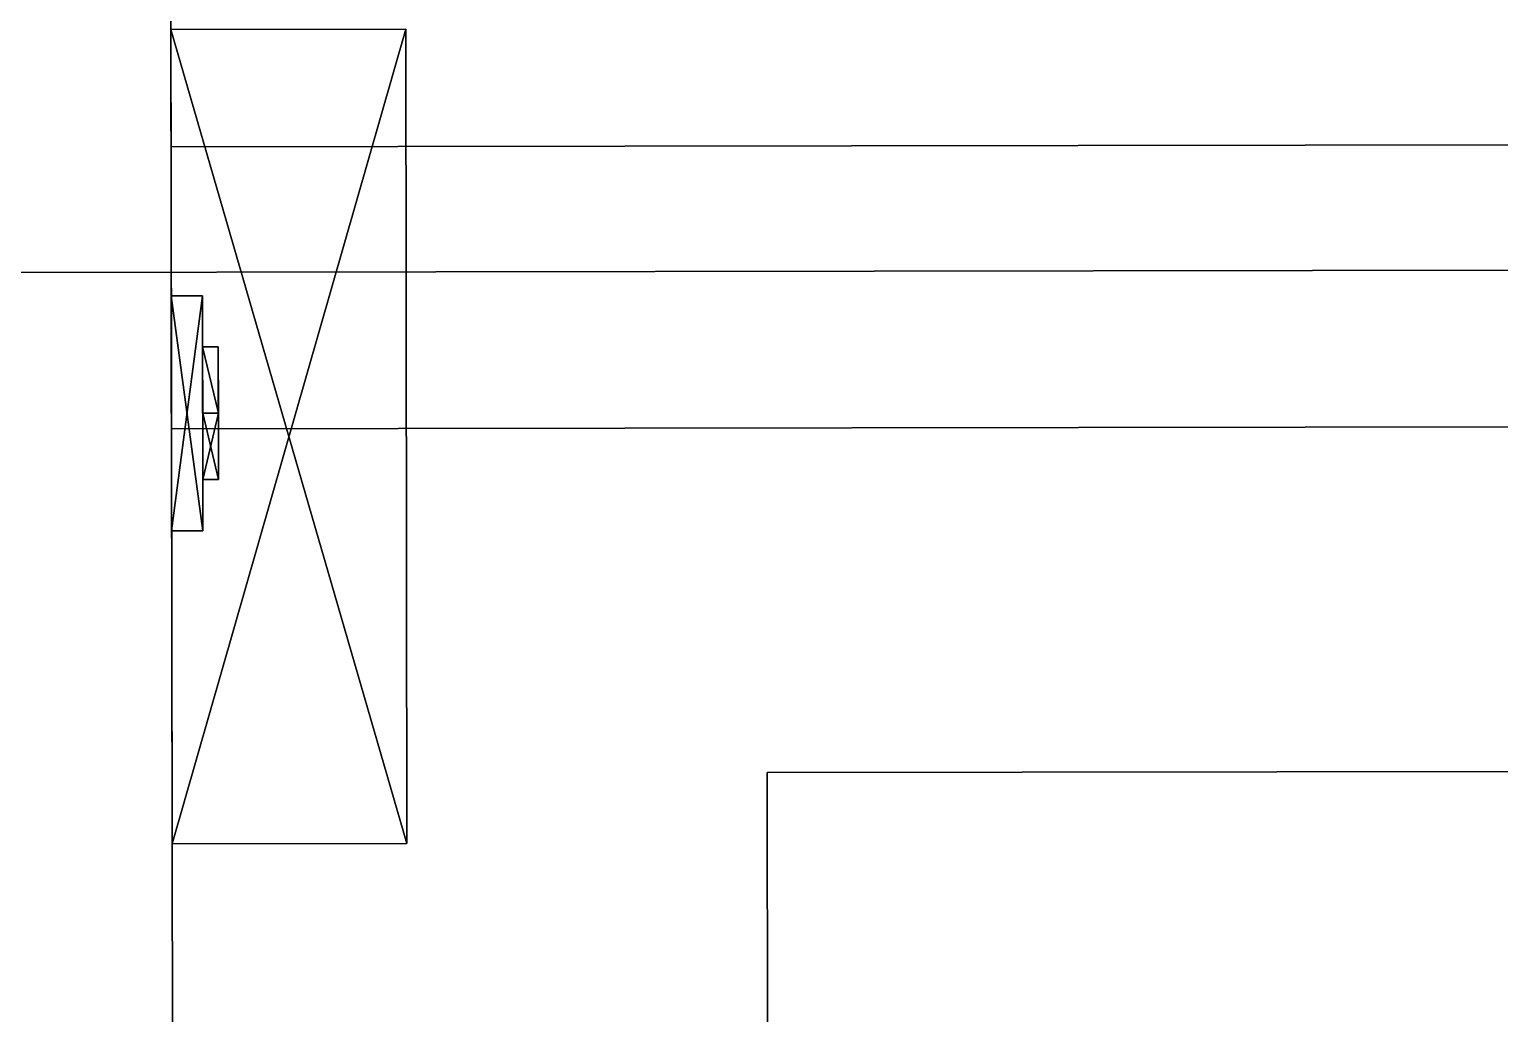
# Model space of a CAD drawing. Extents: x 0 to 3022, y -4615 to 0.
# Drawn here: x 1790 to 1883.9, y -3509.9 to -3447 of the extents above; entities that cross this region are included whole.
import ezdxf

# ---------------------------------------------------------------- set-up
doc = ezdxf.new("R2010")
doc.units = 0
for name, color, linetype in [('LAYER0', 7, 'CONTINUOUS'), ('LAYER1', 7, 'CONTINUOUS'), ('LAYER145', 7, 'CONTINUOUS'), ('LAYER146', 7, 'CONTINUOUS'), ('LAYER152', 7, 'CONTINUOUS'), ('LAYER156', 7, 'CONTINUOUS'), ('LAYER287', 253, 'CONTINUOUS'), ('LAYER293', 253, 'CONTINUOUS'), ('LAYER299', 253, 'CONTINUOUS'), ('LAYER305', 253, 'CONTINUOUS'), ('LAYER311', 253, 'CONTINUOUS'), ('LAYER347', 7, 'CONTINUOUS'), ('LAYER348', 7, 'CONTINUOUS'), ('LAYER357', 7, 'CONTINUOUS'), ('LAYER382', 7, 'CONTINUOUS'), ('LAYER407', 7, 'CONTINUOUS'), ('LAYER432', 7, 'CONTINUOUS'), ('LAYER457', 7, 'CONTINUOUS'), ('LAYER93', 253, 'CONTINUOUS')]:
    doc.layers.add(name, color=color, linetype=linetype)

msp = doc.modelspace()

# ---------------------------------------------------------------- linework, layer by layer
at = {"layer": 'LAYER0', "invisible_edges": 1}
for points in [[(2992, 0), (0, -4167.22), (0, 0), (2992, 0)], [(2992, -4162.78, 5), (0, 0, 5), (0, -4167.22, 5), (2992, -4162.78, 5)], [(0, 0, 5), (2992, -4162.78, 5), (2992, 0, 5), (0, 0, 5)], [(0, -4167.22), (2992, 0), (2992, -4162.78), (0, -4167.22)]]:
    msp.add_3dface(points, dxfattribs=at)
at = {"layer": 'LAYER145', "invisible_edges": 1}
for points in [[(2531.996, -3433.46, 85), (1799.859, -4014.548, 85), (1798.997, -3434.549, 85), (2531.996, -3433.46, 85)], [(1798.997, -3434.549, 103), (2532.858, -4013.459, 103), (2531.996, -3433.46, 103), (1798.997, -3434.549, 103)], [(1799.859, -4014.548, 85), (2531.996, -3433.46, 85), (2532.858, -4013.459, 85), (1799.859, -4014.548, 85)], [(1799.859, -4014.548, 85), (1798.997, -3434.549, 103), (1798.997, -3434.549, 85), (1799.859, -4014.548, 85)], [(1798.997, -3434.549, 103), (1799.859, -4014.548, 85), (1799.859, -4014.548, 103), (1798.997, -3434.549, 103)], [(2532.858, -4013.459, 103), (1798.997, -3434.549, 103), (1799.859, -4014.548, 103), (2532.858, -4013.459, 103)]]:
    msp.add_3dface(points, dxfattribs=at)
at = {"layer": 'LAYER146', "invisible_edges": 1}
for points in [[(2532.053, -3471.459, 5), (1799.027, -3454.548, 4.9999), (2532.026, -3453.459, 5), (2532.053, -3471.459, 5)], [(1799.054, -3472.548, 84.9999), (2532.026, -3453.459, 85), (1799.027, -3454.548, 84.9999), (1799.054, -3472.548, 84.9999)], [(1799.027, -3454.548, 4.9999), (2532.026, -3453.459, 85), (2532.026, -3453.459, 5), (1799.027, -3454.548, 4.9999)], [(2532.026, -3453.459, 85), (1799.027, -3454.548, 4.9999), (1799.027, -3454.548, 84.9999), (2532.026, -3453.459, 85)], [(2532.026, -3453.459, 85), (1799.054, -3472.548, 84.9999), (2532.053, -3471.459, 85), (2532.026, -3453.459, 85)], [(1799.027, -3454.548, 4.9999), (2532.053, -3471.459, 5), (1799.054, -3472.548, 4.9999), (1799.027, -3454.548, 4.9999)], [(1799.054, -3472.548, 84.9999), (1799.027, -3454.548, 4.9999), (1799.054, -3472.548, 4.9999), (1799.054, -3472.548, 84.9999)], [(1799.027, -3454.548, 4.9999), (1799.054, -3472.548, 84.9999), (1799.027, -3454.548, 84.9999), (1799.027, -3454.548, 4.9999)], [(1799.054, -3472.548, 84.9999), (2532.053, -3471.459, 5), (2532.053, -3471.459, 85), (1799.054, -3472.548, 84.9999)], [(2532.053, -3471.459, 5), (1799.054, -3472.548, 84.9999), (1799.054, -3472.548, 4.9999), (2532.053, -3471.459, 5)]]:
    msp.add_3dface(points, dxfattribs=at)
at = {"layer": 'LAYER152', "invisible_edges": 1}
for points in [[(1799.859, -4014.548, 5), (1780.997, -3434.576, 5), (1798.997, -3434.549, 5), (1799.859, -4014.548, 5)], [(1781.859, -4014.575, 2555), (1798.997, -3434.549, 2555), (1780.997, -3434.576, 2555), (1781.859, -4014.575, 2555)], [(1780.997, -3434.576, 5), (1799.859, -4014.548, 5), (1781.859, -4014.575, 5), (1780.997, -3434.576, 5)], [(1798.997, -3434.549, 2555), (1781.859, -4014.575, 2555), (1799.859, -4014.548, 2555), (1798.997, -3434.549, 2555)], [(1798.997, -3434.549, 2555), (1799.859, -4014.548, 5), (1798.997, -3434.549, 5), (1798.997, -3434.549, 2555)], [(1799.859, -4014.548, 5), (1798.997, -3434.549, 2555), (1799.859, -4014.548, 2555), (1799.859, -4014.548, 5)]]:
    msp.add_3dface(points, dxfattribs=at)
at = {"layer": 'LAYER156', "invisible_edges": 1}
for points in [[(1798.997, -3434.549, 2554), (2532.858, -4013.459, 2554), (2531.996, -3433.46, 2554), (1798.997, -3434.549, 2554)], [(2531.996, -3433.46, 2536), (1799.859, -4014.548, 2536), (1798.997, -3434.549, 2536), (2531.996, -3433.46, 2536)], [(1799.859, -4014.548, 2536), (2531.996, -3433.46, 2536), (2532.858, -4013.459, 2536), (1799.859, -4014.548, 2536)], [(2532.858, -4013.459, 2554), (1798.997, -3434.549, 2554), (1799.859, -4014.548, 2554), (2532.858, -4013.459, 2554)], [(1799.859, -4014.548, 2536), (1798.997, -3434.549, 2554), (1798.997, -3434.549, 2536), (1799.859, -4014.548, 2536)], [(1798.997, -3434.549, 2554), (1799.859, -4014.548, 2536), (1799.859, -4014.548, 2554), (1798.997, -3434.549, 2554)]]:
    msp.add_3dface(points, dxfattribs=at)
at = {"layer": 'LAYER287'}
for points in [[(1799.016, -3447.048, 181.2174), (1814.016, -3447.026, 181.2174), (1799.093, -3499.048, 181.2174), (1799.016, -3447.048, 181.2174)], [(1799.016, -3447.048, 194.7826), (1814.093, -3499.026, 194.7826), (1814.016, -3447.026, 194.7826), (1799.016, -3447.048, 194.7826)], [(1799.093, -3499.048, 194.7826), (1814.093, -3499.026, 194.7826), (1799.016, -3447.048, 194.7826), (1799.093, -3499.048, 194.7826)], [(1799.093, -3499.048, 181.2174), (1814.016, -3447.026, 181.2174), (1814.093, -3499.026, 181.2174), (1799.093, -3499.048, 181.2174)], [(1814.016, -3447.026, 181.2174), (1814.016, -3447.026, 194.7826), (1814.093, -3499.026, 181.2174), (1814.016, -3447.026, 181.2174)], [(1814.093, -3499.026, 181.2174), (1814.016, -3447.026, 194.7826), (1814.093, -3499.026, 194.7826), (1814.093, -3499.026, 181.2174)], [(1801.041, -3464.045, 214), (1799.041, -3464.048, 214), (1799.063, -3479.048, 214), (1801.041, -3464.045, 214)], [(1801.063, -3479.045, 162), (1799.041, -3464.048, 162), (1801.041, -3464.045, 162), (1801.063, -3479.045, 162)], [(1799.041, -3464.048, 162), (1799.041, -3464.048, 214), (1801.041, -3464.045, 214), (1799.041, -3464.048, 162)], [(1799.041, -3464.048, 162), (1801.041, -3464.045, 214), (1801.041, -3464.045, 162), (1799.041, -3464.048, 162)], [(1801.063, -3479.045, 162), (1799.063, -3479.048, 162), (1799.041, -3464.048, 162), (1801.063, -3479.045, 162)], [(1801.041, -3464.045, 214), (1799.063, -3479.048, 214), (1801.063, -3479.045, 214), (1801.041, -3464.045, 214)], [(1801.041, -3464.045, 162), (1801.041, -3464.045, 214), (1801.063, -3479.045, 214), (1801.041, -3464.045, 162)], [(1801.041, -3464.045, 162), (1801.063, -3479.045, 214), (1801.063, -3479.045, 162), (1801.041, -3464.045, 162)], [(1802.046, -3467.303, 206.087), (1802.052, -3471.543, 201.2939), (1801.046, -3467.305, 206.087), (1802.046, -3467.303, 206.087)], [(1801.046, -3467.305, 206.087), (1802.052, -3471.543, 210.88), (1802.046, -3467.303, 206.087), (1801.046, -3467.305, 206.087)], [(1802.046, -3467.303, 169.913), (1802.052, -3471.543, 165.12), (1801.046, -3467.305, 169.913), (1802.046, -3467.303, 169.913)], [(1801.046, -3467.305, 169.913), (1802.052, -3471.543, 174.7061), (1802.046, -3467.303, 169.913), (1801.046, -3467.305, 169.913)], [(1801.046, -3467.305, 206.087), (1802.052, -3471.543, 201.2939), (1801.052, -3471.545, 201.2939), (1801.046, -3467.305, 206.087)], [(1801.052, -3471.545, 210.88), (1801.052, -3471.545, 201.2939), (1801.046, -3467.305, 206.087), (1801.052, -3471.545, 210.88)], [(1801.052, -3471.545, 210.88), (1802.052, -3471.543, 210.88), (1801.046, -3467.305, 206.087), (1801.052, -3471.545, 210.88)], [(1801.046, -3467.305, 169.913), (1802.052, -3471.543, 165.12), (1801.052, -3471.545, 165.12), (1801.046, -3467.305, 169.913)], [(1801.052, -3471.545, 174.7061), (1801.052, -3471.545, 165.12), (1801.046, -3467.305, 169.913), (1801.052, -3471.545, 174.7061)], [(1801.052, -3471.545, 174.7061), (1802.052, -3471.543, 174.7061), (1801.046, -3467.305, 169.913), (1801.052, -3471.545, 174.7061)], [(1802.052, -3471.543, 210.88), (1802.058, -3475.784, 206.087), (1802.046, -3467.303, 206.087), (1802.052, -3471.543, 210.88)], [(1802.046, -3467.303, 206.087), (1802.058, -3475.784, 206.087), (1802.052, -3471.543, 201.2939), (1802.046, -3467.303, 206.087)], [(1802.052, -3471.543, 174.7061), (1802.058, -3475.784, 169.913), (1802.046, -3467.303, 169.913), (1802.052, -3471.543, 174.7061)], [(1802.046, -3467.303, 169.913), (1802.058, -3475.784, 169.913), (1802.052, -3471.543, 165.12), (1802.046, -3467.303, 169.913)], [(1802.052, -3471.543, 201.2939), (1802.058, -3475.784, 206.087), (1801.052, -3471.545, 201.2939), (1802.052, -3471.543, 201.2939)], [(1801.058, -3475.785, 206.087), (1802.052, -3471.543, 210.88), (1801.052, -3471.545, 210.88), (1801.058, -3475.785, 206.087)], [(1802.052, -3471.543, 165.12), (1802.058, -3475.784, 169.913), (1801.052, -3471.545, 165.12), (1802.052, -3471.543, 165.12)], [(1801.058, -3475.785, 169.913), (1802.052, -3471.543, 174.7061), (1801.052, -3471.545, 174.7061), (1801.058, -3475.785, 169.913)], [(1801.052, -3471.545, 201.2939), (1802.058, -3475.784, 206.087), (1801.058, -3475.785, 206.087), (1801.052, -3471.545, 201.2939)], [(1801.052, -3471.545, 210.88), (1801.058, -3475.785, 206.087), (1801.052, -3471.545, 201.2939), (1801.052, -3471.545, 210.88)], [(1801.052, -3471.545, 165.12), (1802.058, -3475.784, 169.913), (1801.058, -3475.785, 169.913), (1801.052, -3471.545, 165.12)], [(1801.052, -3471.545, 174.7061), (1801.058, -3475.785, 169.913), (1801.052, -3471.545, 165.12), (1801.052, -3471.545, 174.7061)], [(1802.058, -3475.784, 206.087), (1802.052, -3471.543, 210.88), (1801.058, -3475.785, 206.087), (1802.058, -3475.784, 206.087)], [(1802.058, -3475.784, 169.913), (1802.052, -3471.543, 174.7061), (1801.058, -3475.785, 169.913), (1802.058, -3475.784, 169.913)], [(1801.063, -3479.045, 214), (1799.063, -3479.048, 214), (1799.063, -3479.048, 162), (1801.063, -3479.045, 214)], [(1801.063, -3479.045, 214), (1799.063, -3479.048, 162), (1801.063, -3479.045, 162), (1801.063, -3479.045, 214)], [(1799.093, -3499.048, 181.2174), (1814.093, -3499.026, 181.2174), (1799.093, -3499.048, 194.7826), (1799.093, -3499.048, 181.2174)], [(1799.093, -3499.048, 194.7826), (1814.093, -3499.026, 181.2174), (1814.093, -3499.026, 194.7826), (1799.093, -3499.048, 194.7826)]]:
    msp.add_3dface(points, dxfattribs=at)
at = {"layer": 'LAYER293'}
for points in [[(1799.016, -3447.048, 747.2171), (1814.016, -3447.026, 747.2171), (1799.093, -3499.048, 747.2171), (1799.016, -3447.048, 747.2171)], [(1799.016, -3447.048, 760.7823), (1814.093, -3499.026, 760.7823), (1814.016, -3447.026, 760.7823), (1799.016, -3447.048, 760.7823)], [(1799.093, -3499.048, 760.7823), (1814.093, -3499.026, 760.7823), (1799.016, -3447.048, 760.7823), (1799.093, -3499.048, 760.7823)], [(1799.093, -3499.048, 747.2171), (1814.016, -3447.026, 747.2171), (1814.093, -3499.026, 747.2171), (1799.093, -3499.048, 747.2171)], [(1814.016, -3447.026, 747.2171), (1814.016, -3447.026, 760.7823), (1814.093, -3499.026, 747.2171), (1814.016, -3447.026, 747.2171)], [(1814.093, -3499.026, 747.2171), (1814.016, -3447.026, 760.7823), (1814.093, -3499.026, 760.7823), (1814.093, -3499.026, 747.2171)], [(1801.041, -3464.045, 779.9997), (1799.041, -3464.048, 779.9997), (1799.063, -3479.048, 779.9997), (1801.041, -3464.045, 779.9997)], [(1801.063, -3479.045, 727.9997), (1799.041, -3464.048, 727.9997), (1801.041, -3464.045, 727.9997), (1801.063, -3479.045, 727.9997)], [(1799.041, -3464.048, 727.9997), (1799.041, -3464.048, 779.9997), (1801.041, -3464.045, 779.9997), (1799.041, -3464.048, 727.9997)], [(1799.041, -3464.048, 727.9997), (1801.041, -3464.045, 779.9997), (1801.041, -3464.045, 727.9997), (1799.041, -3464.048, 727.9997)], [(1801.063, -3479.045, 727.9997), (1799.063, -3479.048, 727.9997), (1799.041, -3464.048, 727.9997), (1801.063, -3479.045, 727.9997)], [(1801.041, -3464.045, 779.9997), (1799.063, -3479.048, 779.9997), (1801.063, -3479.045, 779.9997), (1801.041, -3464.045, 779.9997)], [(1801.041, -3464.045, 727.9997), (1801.041, -3464.045, 779.9997), (1801.063, -3479.045, 779.9997), (1801.041, -3464.045, 727.9997)], [(1801.041, -3464.045, 727.9997), (1801.063, -3479.045, 779.9997), (1801.063, -3479.045, 727.9997), (1801.041, -3464.045, 727.9997)], [(1802.046, -3467.303, 772.0867), (1802.052, -3471.543, 767.2936), (1801.046, -3467.305, 772.0867), (1802.046, -3467.303, 772.0867)], [(1801.046, -3467.305, 772.0867), (1802.052, -3471.543, 776.8797), (1802.046, -3467.303, 772.0867), (1801.046, -3467.305, 772.0867)], [(1802.046, -3467.303, 735.9127), (1802.052, -3471.543, 731.1197), (1801.046, -3467.305, 735.9127), (1802.046, -3467.303, 735.9127)], [(1801.046, -3467.305, 735.9127), (1802.052, -3471.543, 740.7058), (1802.046, -3467.303, 735.9127), (1801.046, -3467.305, 735.9127)], [(1801.046, -3467.305, 772.0867), (1802.052, -3471.543, 767.2936), (1801.052, -3471.545, 767.2936), (1801.046, -3467.305, 772.0867)], [(1801.052, -3471.545, 776.8797), (1801.052, -3471.545, 767.2936), (1801.046, -3467.305, 772.0867), (1801.052, -3471.545, 776.8797)], [(1801.052, -3471.545, 776.8797), (1802.052, -3471.543, 776.8797), (1801.046, -3467.305, 772.0867), (1801.052, -3471.545, 776.8797)], [(1801.046, -3467.305, 735.9127), (1802.052, -3471.543, 731.1197), (1801.052, -3471.545, 731.1197), (1801.046, -3467.305, 735.9127)], [(1801.052, -3471.545, 740.7058), (1801.052, -3471.545, 731.1197), (1801.046, -3467.305, 735.9127), (1801.052, -3471.545, 740.7058)], [(1801.052, -3471.545, 740.7058), (1802.052, -3471.543, 740.7058), (1801.046, -3467.305, 735.9127), (1801.052, -3471.545, 740.7058)], [(1802.052, -3471.543, 776.8797), (1802.058, -3475.784, 772.0867), (1802.046, -3467.303, 772.0867), (1802.052, -3471.543, 776.8797)], [(1802.046, -3467.303, 772.0867), (1802.058, -3475.784, 772.0867), (1802.052, -3471.543, 767.2936), (1802.046, -3467.303, 772.0867)], [(1802.052, -3471.543, 740.7058), (1802.058, -3475.784, 735.9127), (1802.046, -3467.303, 735.9127), (1802.052, -3471.543, 740.7058)], [(1802.046, -3467.303, 735.9127), (1802.058, -3475.784, 735.9127), (1802.052, -3471.543, 731.1197), (1802.046, -3467.303, 735.9127)], [(1802.052, -3471.543, 767.2936), (1802.058, -3475.784, 772.0867), (1801.052, -3471.545, 767.2936), (1802.052, -3471.543, 767.2936)], [(1801.058, -3475.785, 772.0867), (1802.052, -3471.543, 776.8797), (1801.052, -3471.545, 776.8797), (1801.058, -3475.785, 772.0867)], [(1802.052, -3471.543, 731.1197), (1802.058, -3475.784, 735.9127), (1801.052, -3471.545, 731.1197), (1802.052, -3471.543, 731.1197)], [(1801.058, -3475.785, 735.9127), (1802.052, -3471.543, 740.7058), (1801.052, -3471.545, 740.7058), (1801.058, -3475.785, 735.9127)], [(1801.052, -3471.545, 767.2936), (1802.058, -3475.784, 772.0867), (1801.058, -3475.785, 772.0867), (1801.052, -3471.545, 767.2936)], [(1801.052, -3471.545, 776.8797), (1801.058, -3475.785, 772.0867), (1801.052, -3471.545, 767.2936), (1801.052, -3471.545, 776.8797)], [(1801.052, -3471.545, 731.1197), (1802.058, -3475.784, 735.9127), (1801.058, -3475.785, 735.9127), (1801.052, -3471.545, 731.1197)], [(1801.052, -3471.545, 740.7058), (1801.058, -3475.785, 735.9127), (1801.052, -3471.545, 731.1197), (1801.052, -3471.545, 740.7058)], [(1802.058, -3475.784, 772.0867), (1802.052, -3471.543, 776.8797), (1801.058, -3475.785, 772.0867), (1802.058, -3475.784, 772.0867)], [(1802.058, -3475.784, 735.9127), (1802.052, -3471.543, 740.7058), (1801.058, -3475.785, 735.9127), (1802.058, -3475.784, 735.9127)], [(1801.063, -3479.045, 779.9997), (1799.063, -3479.048, 779.9997), (1799.063, -3479.048, 727.9997), (1801.063, -3479.045, 779.9997)], [(1801.063, -3479.045, 779.9997), (1799.063, -3479.048, 727.9997), (1801.063, -3479.045, 727.9997), (1801.063, -3479.045, 779.9997)], [(1799.093, -3499.048, 747.2171), (1814.093, -3499.026, 747.2171), (1799.093, -3499.048, 760.7823), (1799.093, -3499.048, 747.2171)], [(1799.093, -3499.048, 760.7823), (1814.093, -3499.026, 747.2171), (1814.093, -3499.026, 760.7823), (1799.093, -3499.048, 760.7823)]]:
    msp.add_3dface(points, dxfattribs=at)
at = {"layer": 'LAYER299'}
for points in [[(1799.016, -3447.048, 1313.216), (1814.016, -3447.026, 1313.216), (1799.093, -3499.048, 1313.216), (1799.016, -3447.048, 1313.216)], [(1799.016, -3447.048, 1326.782), (1814.093, -3499.026, 1326.782), (1814.016, -3447.026, 1326.782), (1799.016, -3447.048, 1326.782)], [(1799.093, -3499.048, 1326.782), (1814.093, -3499.026, 1326.782), (1799.016, -3447.048, 1326.782), (1799.093, -3499.048, 1326.782)], [(1799.093, -3499.048, 1313.216), (1814.016, -3447.026, 1313.216), (1814.093, -3499.026, 1313.216), (1799.093, -3499.048, 1313.216)], [(1814.016, -3447.026, 1313.216), (1814.016, -3447.026, 1326.782), (1814.093, -3499.026, 1313.216), (1814.016, -3447.026, 1313.216)], [(1814.093, -3499.026, 1313.216), (1814.016, -3447.026, 1326.782), (1814.093, -3499.026, 1326.782), (1814.093, -3499.026, 1313.216)], [(1801.041, -3464.045, 1345.999), (1799.041, -3464.048, 1345.999), (1799.063, -3479.048, 1345.999), (1801.041, -3464.045, 1345.999)], [(1801.063, -3479.045, 1293.999), (1799.041, -3464.048, 1293.999), (1801.041, -3464.045, 1293.999), (1801.063, -3479.045, 1293.999)], [(1799.041, -3464.048, 1293.999), (1799.041, -3464.048, 1345.999), (1801.041, -3464.045, 1345.999), (1799.041, -3464.048, 1293.999)], [(1799.041, -3464.048, 1293.999), (1801.041, -3464.045, 1345.999), (1801.041, -3464.045, 1293.999), (1799.041, -3464.048, 1293.999)], [(1801.063, -3479.045, 1293.999), (1799.063, -3479.048, 1293.999), (1799.041, -3464.048, 1293.999), (1801.063, -3479.045, 1293.999)], [(1801.041, -3464.045, 1345.999), (1799.063, -3479.048, 1345.999), (1801.063, -3479.045, 1345.999), (1801.041, -3464.045, 1345.999)], [(1801.041, -3464.045, 1293.999), (1801.041, -3464.045, 1345.999), (1801.063, -3479.045, 1345.999), (1801.041, -3464.045, 1293.999)], [(1801.041, -3464.045, 1293.999), (1801.063, -3479.045, 1345.999), (1801.063, -3479.045, 1293.999), (1801.041, -3464.045, 1293.999)], [(1802.046, -3467.303, 1338.086), (1802.052, -3471.543, 1333.293), (1801.046, -3467.305, 1338.086), (1802.046, -3467.303, 1338.086)], [(1801.046, -3467.305, 1338.086), (1802.052, -3471.543, 1342.879), (1802.046, -3467.303, 1338.086), (1801.046, -3467.305, 1338.086)], [(1802.046, -3467.303, 1301.912), (1802.052, -3471.543, 1297.119), (1801.046, -3467.305, 1301.912), (1802.046, -3467.303, 1301.912)], [(1801.046, -3467.305, 1301.912), (1802.052, -3471.543, 1306.705), (1802.046, -3467.303, 1301.912), (1801.046, -3467.305, 1301.912)], [(1801.046, -3467.305, 1338.086), (1802.052, -3471.543, 1333.293), (1801.052, -3471.545, 1333.293), (1801.046, -3467.305, 1338.086)], [(1801.052, -3471.545, 1342.879), (1801.052, -3471.545, 1333.293), (1801.046, -3467.305, 1338.086), (1801.052, -3471.545, 1342.879)], [(1801.052, -3471.545, 1342.879), (1802.052, -3471.543, 1342.879), (1801.046, -3467.305, 1338.086), (1801.052, -3471.545, 1342.879)], [(1801.046, -3467.305, 1301.912), (1802.052, -3471.543, 1297.119), (1801.052, -3471.545, 1297.119), (1801.046, -3467.305, 1301.912)], [(1801.052, -3471.545, 1306.705), (1801.052, -3471.545, 1297.119), (1801.046, -3467.305, 1301.912), (1801.052, -3471.545, 1306.705)], [(1801.052, -3471.545, 1306.705), (1802.052, -3471.543, 1306.705), (1801.046, -3467.305, 1301.912), (1801.052, -3471.545, 1306.705)], [(1802.052, -3471.543, 1342.879), (1802.058, -3475.784, 1338.086), (1802.046, -3467.303, 1338.086), (1802.052, -3471.543, 1342.879)], [(1802.046, -3467.303, 1338.086), (1802.058, -3475.784, 1338.086), (1802.052, -3471.543, 1333.293), (1802.046, -3467.303, 1338.086)], [(1802.052, -3471.543, 1306.705), (1802.058, -3475.784, 1301.912), (1802.046, -3467.303, 1301.912), (1802.052, -3471.543, 1306.705)], [(1802.046, -3467.303, 1301.912), (1802.058, -3475.784, 1301.912), (1802.052, -3471.543, 1297.119), (1802.046, -3467.303, 1301.912)], [(1802.052, -3471.543, 1333.293), (1802.058, -3475.784, 1338.086), (1801.052, -3471.545, 1333.293), (1802.052, -3471.543, 1333.293)], [(1801.058, -3475.785, 1338.086), (1802.052, -3471.543, 1342.879), (1801.052, -3471.545, 1342.879), (1801.058, -3475.785, 1338.086)], [(1802.052, -3471.543, 1297.119), (1802.058, -3475.784, 1301.912), (1801.052, -3471.545, 1297.119), (1802.052, -3471.543, 1297.119)], [(1801.058, -3475.785, 1301.912), (1802.052, -3471.543, 1306.705), (1801.052, -3471.545, 1306.705), (1801.058, -3475.785, 1301.912)], [(1801.052, -3471.545, 1333.293), (1802.058, -3475.784, 1338.086), (1801.058, -3475.785, 1338.086), (1801.052, -3471.545, 1333.293)], [(1801.052, -3471.545, 1342.879), (1801.058, -3475.785, 1338.086), (1801.052, -3471.545, 1333.293), (1801.052, -3471.545, 1342.879)], [(1801.052, -3471.545, 1297.119), (1802.058, -3475.784, 1301.912), (1801.058, -3475.785, 1301.912), (1801.052, -3471.545, 1297.119)], [(1801.052, -3471.545, 1306.705), (1801.058, -3475.785, 1301.912), (1801.052, -3471.545, 1297.119), (1801.052, -3471.545, 1306.705)], [(1802.058, -3475.784, 1338.086), (1802.052, -3471.543, 1342.879), (1801.058, -3475.785, 1338.086), (1802.058, -3475.784, 1338.086)], [(1802.058, -3475.784, 1301.912), (1802.052, -3471.543, 1306.705), (1801.058, -3475.785, 1301.912), (1802.058, -3475.784, 1301.912)], [(1801.063, -3479.045, 1345.999), (1799.063, -3479.048, 1345.999), (1799.063, -3479.048, 1293.999), (1801.063, -3479.045, 1345.999)], [(1801.063, -3479.045, 1345.999), (1799.063, -3479.048, 1293.999), (1801.063, -3479.045, 1293.999), (1801.063, -3479.045, 1345.999)], [(1799.093, -3499.048, 1313.216), (1814.093, -3499.026, 1313.216), (1799.093, -3499.048, 1326.782), (1799.093, -3499.048, 1313.216)], [(1799.093, -3499.048, 1326.782), (1814.093, -3499.026, 1313.216), (1814.093, -3499.026, 1326.782), (1799.093, -3499.048, 1326.782)]]:
    msp.add_3dface(points, dxfattribs=at)
at = {"layer": 'LAYER305'}
for points in [[(1799.016, -3447.048, 1879.216), (1814.016, -3447.026, 1879.216), (1799.093, -3499.048, 1879.216), (1799.016, -3447.048, 1879.216)], [(1799.016, -3447.048, 1892.782), (1814.093, -3499.026, 1892.782), (1814.016, -3447.026, 1892.782), (1799.016, -3447.048, 1892.782)], [(1799.093, -3499.048, 1892.782), (1814.093, -3499.026, 1892.782), (1799.016, -3447.048, 1892.782), (1799.093, -3499.048, 1892.782)], [(1799.093, -3499.048, 1879.216), (1814.016, -3447.026, 1879.216), (1814.093, -3499.026, 1879.216), (1799.093, -3499.048, 1879.216)], [(1814.016, -3447.026, 1879.216), (1814.016, -3447.026, 1892.782), (1814.093, -3499.026, 1879.216), (1814.016, -3447.026, 1879.216)], [(1814.093, -3499.026, 1879.216), (1814.016, -3447.026, 1892.782), (1814.093, -3499.026, 1892.782), (1814.093, -3499.026, 1879.216)], [(1801.041, -3464.045, 1911.999), (1799.041, -3464.048, 1911.999), (1799.063, -3479.048, 1911.999), (1801.041, -3464.045, 1911.999)], [(1801.063, -3479.045, 1859.999), (1799.041, -3464.048, 1859.999), (1801.041, -3464.045, 1859.999), (1801.063, -3479.045, 1859.999)], [(1799.041, -3464.048, 1859.999), (1799.041, -3464.048, 1911.999), (1801.041, -3464.045, 1911.999), (1799.041, -3464.048, 1859.999)], [(1799.041, -3464.048, 1859.999), (1801.041, -3464.045, 1911.999), (1801.041, -3464.045, 1859.999), (1799.041, -3464.048, 1859.999)], [(1801.063, -3479.045, 1859.999), (1799.063, -3479.048, 1859.999), (1799.041, -3464.048, 1859.999), (1801.063, -3479.045, 1859.999)], [(1801.041, -3464.045, 1911.999), (1799.063, -3479.048, 1911.999), (1801.063, -3479.045, 1911.999), (1801.041, -3464.045, 1911.999)], [(1801.041, -3464.045, 1859.999), (1801.041, -3464.045, 1911.999), (1801.063, -3479.045, 1911.999), (1801.041, -3464.045, 1859.999)], [(1801.041, -3464.045, 1859.999), (1801.063, -3479.045, 1911.999), (1801.063, -3479.045, 1859.999), (1801.041, -3464.045, 1859.999)], [(1802.046, -3467.303, 1904.086), (1802.052, -3471.543, 1899.293), (1801.046, -3467.305, 1904.086), (1802.046, -3467.303, 1904.086)], [(1801.046, -3467.305, 1904.086), (1802.052, -3471.543, 1908.879), (1802.046, -3467.303, 1904.086), (1801.046, -3467.305, 1904.086)], [(1802.046, -3467.303, 1867.912), (1802.052, -3471.543, 1863.119), (1801.046, -3467.305, 1867.912), (1802.046, -3467.303, 1867.912)], [(1801.046, -3467.305, 1867.912), (1802.052, -3471.543, 1872.705), (1802.046, -3467.303, 1867.912), (1801.046, -3467.305, 1867.912)], [(1801.046, -3467.305, 1904.086), (1802.052, -3471.543, 1899.293), (1801.052, -3471.545, 1899.293), (1801.046, -3467.305, 1904.086)], [(1801.052, -3471.545, 1908.879), (1801.052, -3471.545, 1899.293), (1801.046, -3467.305, 1904.086), (1801.052, -3471.545, 1908.879)], [(1801.052, -3471.545, 1908.879), (1802.052, -3471.543, 1908.879), (1801.046, -3467.305, 1904.086), (1801.052, -3471.545, 1908.879)], [(1801.046, -3467.305, 1867.912), (1802.052, -3471.543, 1863.119), (1801.052, -3471.545, 1863.119), (1801.046, -3467.305, 1867.912)], [(1801.052, -3471.545, 1872.705), (1801.052, -3471.545, 1863.119), (1801.046, -3467.305, 1867.912), (1801.052, -3471.545, 1872.705)], [(1801.052, -3471.545, 1872.705), (1802.052, -3471.543, 1872.705), (1801.046, -3467.305, 1867.912), (1801.052, -3471.545, 1872.705)], [(1802.052, -3471.543, 1908.879), (1802.058, -3475.784, 1904.086), (1802.046, -3467.303, 1904.086), (1802.052, -3471.543, 1908.879)], [(1802.046, -3467.303, 1904.086), (1802.058, -3475.784, 1904.086), (1802.052, -3471.543, 1899.293), (1802.046, -3467.303, 1904.086)], [(1802.052, -3471.543, 1872.705), (1802.058, -3475.784, 1867.912), (1802.046, -3467.303, 1867.912), (1802.052, -3471.543, 1872.705)], [(1802.046, -3467.303, 1867.912), (1802.058, -3475.784, 1867.912), (1802.052, -3471.543, 1863.119), (1802.046, -3467.303, 1867.912)], [(1802.052, -3471.543, 1899.293), (1802.058, -3475.784, 1904.086), (1801.052, -3471.545, 1899.293), (1802.052, -3471.543, 1899.293)], [(1801.058, -3475.785, 1904.086), (1802.052, -3471.543, 1908.879), (1801.052, -3471.545, 1908.879), (1801.058, -3475.785, 1904.086)], [(1802.052, -3471.543, 1863.119), (1802.058, -3475.784, 1867.912), (1801.052, -3471.545, 1863.119), (1802.052, -3471.543, 1863.119)], [(1801.058, -3475.785, 1867.912), (1802.052, -3471.543, 1872.705), (1801.052, -3471.545, 1872.705), (1801.058, -3475.785, 1867.912)], [(1801.052, -3471.545, 1899.293), (1802.058, -3475.784, 1904.086), (1801.058, -3475.785, 1904.086), (1801.052, -3471.545, 1899.293)], [(1801.052, -3471.545, 1908.879), (1801.058, -3475.785, 1904.086), (1801.052, -3471.545, 1899.293), (1801.052, -3471.545, 1908.879)], [(1801.052, -3471.545, 1863.119), (1802.058, -3475.784, 1867.912), (1801.058, -3475.785, 1867.912), (1801.052, -3471.545, 1863.119)], [(1801.052, -3471.545, 1872.705), (1801.058, -3475.785, 1867.912), (1801.052, -3471.545, 1863.119), (1801.052, -3471.545, 1872.705)], [(1802.058, -3475.784, 1904.086), (1802.052, -3471.543, 1908.879), (1801.058, -3475.785, 1904.086), (1802.058, -3475.784, 1904.086)], [(1802.058, -3475.784, 1867.912), (1802.052, -3471.543, 1872.705), (1801.058, -3475.785, 1867.912), (1802.058, -3475.784, 1867.912)], [(1801.063, -3479.045, 1911.999), (1799.063, -3479.048, 1911.999), (1799.063, -3479.048, 1859.999), (1801.063, -3479.045, 1911.999)], [(1801.063, -3479.045, 1911.999), (1799.063, -3479.048, 1859.999), (1801.063, -3479.045, 1859.999), (1801.063, -3479.045, 1911.999)], [(1799.093, -3499.048, 1879.216), (1814.093, -3499.026, 1879.216), (1799.093, -3499.048, 1892.782), (1799.093, -3499.048, 1879.216)], [(1799.093, -3499.048, 1892.782), (1814.093, -3499.026, 1879.216), (1814.093, -3499.026, 1892.782), (1799.093, -3499.048, 1892.782)]]:
    msp.add_3dface(points, dxfattribs=at)
at = {"layer": 'LAYER311'}
for points in [[(1799.016, -3447.048, 2445.216), (1814.016, -3447.026, 2445.216), (1799.093, -3499.048, 2445.216), (1799.016, -3447.048, 2445.216)], [(1799.016, -3447.048, 2458.782), (1814.093, -3499.026, 2458.782), (1814.016, -3447.026, 2458.782), (1799.016, -3447.048, 2458.782)], [(1799.093, -3499.048, 2458.782), (1814.093, -3499.026, 2458.782), (1799.016, -3447.048, 2458.782), (1799.093, -3499.048, 2458.782)], [(1799.093, -3499.048, 2445.216), (1814.016, -3447.026, 2445.216), (1814.093, -3499.026, 2445.216), (1799.093, -3499.048, 2445.216)], [(1814.016, -3447.026, 2445.216), (1814.016, -3447.026, 2458.782), (1814.093, -3499.026, 2445.216), (1814.016, -3447.026, 2445.216)], [(1814.093, -3499.026, 2445.216), (1814.016, -3447.026, 2458.782), (1814.093, -3499.026, 2458.782), (1814.093, -3499.026, 2445.216)], [(1801.041, -3464.045, 2477.999), (1799.041, -3464.048, 2477.999), (1799.063, -3479.048, 2477.999), (1801.041, -3464.045, 2477.999)], [(1801.063, -3479.045, 2425.999), (1799.041, -3464.048, 2425.999), (1801.041, -3464.045, 2425.999), (1801.063, -3479.045, 2425.999)], [(1799.041, -3464.048, 2425.999), (1799.041, -3464.048, 2477.999), (1801.041, -3464.045, 2477.999), (1799.041, -3464.048, 2425.999)], [(1799.041, -3464.048, 2425.999), (1801.041, -3464.045, 2477.999), (1801.041, -3464.045, 2425.999), (1799.041, -3464.048, 2425.999)], [(1801.063, -3479.045, 2425.999), (1799.063, -3479.048, 2425.999), (1799.041, -3464.048, 2425.999), (1801.063, -3479.045, 2425.999)], [(1801.041, -3464.045, 2477.999), (1799.063, -3479.048, 2477.999), (1801.063, -3479.045, 2477.999), (1801.041, -3464.045, 2477.999)], [(1801.041, -3464.045, 2425.999), (1801.041, -3464.045, 2477.999), (1801.063, -3479.045, 2477.999), (1801.041, -3464.045, 2425.999)], [(1801.041, -3464.045, 2425.999), (1801.063, -3479.045, 2477.999), (1801.063, -3479.045, 2425.999), (1801.041, -3464.045, 2425.999)], [(1802.046, -3467.303, 2470.086), (1802.052, -3471.543, 2465.293), (1801.046, -3467.305, 2470.086), (1802.046, -3467.303, 2470.086)], [(1801.046, -3467.305, 2470.086), (1802.052, -3471.543, 2474.879), (1802.046, -3467.303, 2470.086), (1801.046, -3467.305, 2470.086)], [(1802.046, -3467.303, 2433.912), (1802.052, -3471.543, 2429.119), (1801.046, -3467.305, 2433.912), (1802.046, -3467.303, 2433.912)], [(1801.046, -3467.305, 2433.912), (1802.052, -3471.543, 2438.705), (1802.046, -3467.303, 2433.912), (1801.046, -3467.305, 2433.912)], [(1801.046, -3467.305, 2470.086), (1802.052, -3471.543, 2465.293), (1801.052, -3471.545, 2465.293), (1801.046, -3467.305, 2470.086)], [(1801.052, -3471.545, 2474.879), (1801.052, -3471.545, 2465.293), (1801.046, -3467.305, 2470.086), (1801.052, -3471.545, 2474.879)], [(1801.052, -3471.545, 2474.879), (1802.052, -3471.543, 2474.879), (1801.046, -3467.305, 2470.086), (1801.052, -3471.545, 2474.879)], [(1801.046, -3467.305, 2433.912), (1802.052, -3471.543, 2429.119), (1801.052, -3471.545, 2429.119), (1801.046, -3467.305, 2433.912)], [(1801.052, -3471.545, 2438.705), (1801.052, -3471.545, 2429.119), (1801.046, -3467.305, 2433.912), (1801.052, -3471.545, 2438.705)], [(1801.052, -3471.545, 2438.705), (1802.052, -3471.543, 2438.705), (1801.046, -3467.305, 2433.912), (1801.052, -3471.545, 2438.705)], [(1802.052, -3471.543, 2474.879), (1802.058, -3475.784, 2470.086), (1802.046, -3467.303, 2470.086), (1802.052, -3471.543, 2474.879)], [(1802.046, -3467.303, 2470.086), (1802.058, -3475.784, 2470.086), (1802.052, -3471.543, 2465.293), (1802.046, -3467.303, 2470.086)], [(1802.052, -3471.543, 2438.705), (1802.058, -3475.784, 2433.912), (1802.046, -3467.303, 2433.912), (1802.052, -3471.543, 2438.705)], [(1802.046, -3467.303, 2433.912), (1802.058, -3475.784, 2433.912), (1802.052, -3471.543, 2429.119), (1802.046, -3467.303, 2433.912)], [(1802.052, -3471.543, 2465.293), (1802.058, -3475.784, 2470.086), (1801.052, -3471.545, 2465.293), (1802.052, -3471.543, 2465.293)], [(1801.058, -3475.785, 2470.086), (1802.052, -3471.543, 2474.879), (1801.052, -3471.545, 2474.879), (1801.058, -3475.785, 2470.086)], [(1802.052, -3471.543, 2429.119), (1802.058, -3475.784, 2433.912), (1801.052, -3471.545, 2429.119), (1802.052, -3471.543, 2429.119)], [(1801.058, -3475.785, 2433.912), (1802.052, -3471.543, 2438.705), (1801.052, -3471.545, 2438.705), (1801.058, -3475.785, 2433.912)], [(1801.052, -3471.545, 2465.293), (1802.058, -3475.784, 2470.086), (1801.058, -3475.785, 2470.086), (1801.052, -3471.545, 2465.293)], [(1801.052, -3471.545, 2474.879), (1801.058, -3475.785, 2470.086), (1801.052, -3471.545, 2465.293), (1801.052, -3471.545, 2474.879)], [(1801.052, -3471.545, 2429.119), (1802.058, -3475.784, 2433.912), (1801.058, -3475.785, 2433.912), (1801.052, -3471.545, 2429.119)], [(1801.052, -3471.545, 2438.705), (1801.058, -3475.785, 2433.912), (1801.052, -3471.545, 2429.119), (1801.052, -3471.545, 2438.705)], [(1802.058, -3475.784, 2470.086), (1802.052, -3471.543, 2474.879), (1801.058, -3475.785, 2470.086), (1802.058, -3475.784, 2470.086)], [(1802.058, -3475.784, 2433.912), (1802.052, -3471.543, 2438.705), (1801.058, -3475.785, 2433.912), (1802.058, -3475.784, 2433.912)], [(1801.063, -3479.045, 2477.999), (1799.063, -3479.048, 2477.999), (1799.063, -3479.048, 2425.999), (1801.063, -3479.045, 2477.999)], [(1801.063, -3479.045, 2477.999), (1799.063, -3479.048, 2425.999), (1801.063, -3479.045, 2425.999), (1801.063, -3479.045, 2477.999)], [(1799.093, -3499.048, 2445.216), (1814.093, -3499.026, 2445.216), (1799.093, -3499.048, 2458.782), (1799.093, -3499.048, 2445.216)], [(1799.093, -3499.048, 2458.782), (1814.093, -3499.026, 2445.216), (1814.093, -3499.026, 2458.782), (1799.093, -3499.048, 2458.782)]]:
    msp.add_3dface(points, dxfattribs=at)
at = {"layer": 'LAYER347', "invisible_edges": 1}
for points in [[(1798.997, -3434.549, 970.9968), (2532.821, -3988.859, 970.9968), (2531.996, -3433.459, 970.9968), (1798.997, -3434.549, 970.9968)], [(2531.996, -3433.459, 952.9968), (1799.822, -3989.948, 952.9968), (1798.997, -3434.549, 952.9968), (2531.996, -3433.459, 952.9968)], [(1799.822, -3989.948, 952.9968), (2531.996, -3433.459, 952.9968), (2532.821, -3988.859, 952.9968), (1799.822, -3989.948, 952.9968)], [(2532.821, -3988.859, 970.9968), (1798.997, -3434.549, 970.9968), (1799.822, -3989.948, 970.9968), (2532.821, -3988.859, 970.9968)], [(1799.822, -3989.948, 952.9968), (1798.997, -3434.549, 970.9968), (1798.997, -3434.549, 952.9968), (1799.822, -3989.948, 952.9968)], [(1798.997, -3434.549, 970.9968), (1799.822, -3989.948, 952.9968), (1799.822, -3989.948, 970.9968), (1798.997, -3434.549, 970.9968)]]:
    msp.add_3dface(points, dxfattribs=at)
at = {"layer": 'LAYER348', "invisible_edges": 1}
for points in [[(1798.997, -3434.549, 2038.994), (2532.821, -3988.859, 2038.994), (2531.996, -3433.459, 2038.994), (1798.997, -3434.549, 2038.994)], [(2531.996, -3433.459, 2020.994), (1799.822, -3989.948, 2020.994), (1798.997, -3434.549, 2020.994), (2531.996, -3433.459, 2020.994)], [(1799.822, -3989.948, 2020.994), (2531.996, -3433.459, 2020.994), (2532.821, -3988.859, 2020.994), (1799.822, -3989.948, 2020.994)], [(2532.821, -3988.859, 2038.994), (1798.997, -3434.549, 2038.994), (1799.822, -3989.948, 2038.994), (2532.821, -3988.859, 2038.994)], [(1799.822, -3989.948, 2020.994), (1798.997, -3434.549, 2038.994), (1798.997, -3434.549, 2020.994), (1799.822, -3989.948, 2020.994)], [(1798.997, -3434.549, 2038.994), (1799.822, -3989.948, 2020.994), (1799.822, -3989.948, 2038.994), (1798.997, -3434.549, 2038.994)]]:
    msp.add_3dface(points, dxfattribs=at)
at = {"layer": 'LAYER357', "invisible_edges": 1}
for points in [[(2494.085, -3493.516, 106), (1837.113, -3512.492, 105.9998), (1837.086, -3494.492, 105.9998), (2494.085, -3493.516, 106)], [(1837.086, -3494.492, 253.9998), (2494.112, -3511.516, 254), (2494.085, -3493.516, 254), (1837.086, -3494.492, 253.9998)], [(1837.086, -3494.492, 253.9998), (2494.085, -3493.516, 106), (1837.086, -3494.492, 105.9998), (1837.086, -3494.492, 253.9998)], [(2494.085, -3493.516, 106), (1837.086, -3494.492, 253.9998), (2494.085, -3493.516, 254), (2494.085, -3493.516, 106)], [(1837.113, -3512.492, 105.9998), (2494.085, -3493.516, 106), (2494.112, -3511.516, 106), (1837.113, -3512.492, 105.9998)], [(1837.086, -3494.492, 253.9998), (1837.113, -3512.492, 105.9998), (1837.113, -3512.492, 253.9998), (1837.086, -3494.492, 253.9998)], [(1837.113, -3512.492, 105.9998), (1837.086, -3494.492, 253.9998), (1837.086, -3494.492, 105.9998), (1837.113, -3512.492, 105.9998)], [(2494.112, -3511.516, 254), (1837.086, -3494.492, 253.9998), (1837.113, -3512.492, 253.9998), (2494.112, -3511.516, 254)]]:
    msp.add_3dface(points, dxfattribs=at)
at = {"layer": 'LAYER382', "invisible_edges": 1}
for points in [[(2494.085, -3493.516, 281.9993), (1837.113, -3512.492, 281.9991), (1837.086, -3494.492, 281.9991), (2494.085, -3493.516, 281.9993)], [(1837.086, -3494.492, 429.9991), (2494.112, -3511.516, 429.9993), (2494.085, -3493.516, 429.9993), (1837.086, -3494.492, 429.9991)], [(1837.086, -3494.492, 429.9991), (2494.085, -3493.516, 281.9993), (1837.086, -3494.492, 281.9991), (1837.086, -3494.492, 429.9991)], [(2494.085, -3493.516, 281.9993), (1837.086, -3494.492, 429.9991), (2494.085, -3493.516, 429.9993), (2494.085, -3493.516, 281.9993)], [(1837.113, -3512.492, 281.9991), (2494.085, -3493.516, 281.9993), (2494.112, -3511.516, 281.9993), (1837.113, -3512.492, 281.9991)], [(1837.086, -3494.492, 429.9991), (1837.113, -3512.492, 281.9991), (1837.113, -3512.492, 429.9991), (1837.086, -3494.492, 429.9991)], [(1837.113, -3512.492, 281.9991), (1837.086, -3494.492, 429.9991), (1837.086, -3494.492, 281.9991), (1837.113, -3512.492, 281.9991)], [(2494.112, -3511.516, 429.9993), (1837.086, -3494.492, 429.9991), (1837.113, -3512.492, 429.9991), (2494.112, -3511.516, 429.9993)]]:
    msp.add_3dface(points, dxfattribs=at)
at = {"layer": 'LAYER407', "invisible_edges": 1}
for points in [[(2494.085, -3493.516, 457.9986), (1837.113, -3512.492, 457.9984), (1837.086, -3494.492, 457.9984), (2494.085, -3493.516, 457.9986)], [(1837.086, -3494.492, 605.9984), (2494.112, -3511.516, 605.9986), (2494.085, -3493.516, 605.9986), (1837.086, -3494.492, 605.9984)], [(1837.086, -3494.492, 605.9984), (2494.085, -3493.516, 457.9986), (1837.086, -3494.492, 457.9984), (1837.086, -3494.492, 605.9984)], [(2494.085, -3493.516, 457.9986), (1837.086, -3494.492, 605.9984), (2494.085, -3493.516, 605.9986), (2494.085, -3493.516, 457.9986)], [(1837.113, -3512.492, 457.9984), (2494.085, -3493.516, 457.9986), (2494.112, -3511.516, 457.9986), (1837.113, -3512.492, 457.9984)], [(1837.086, -3494.492, 605.9984), (1837.113, -3512.492, 457.9984), (1837.113, -3512.492, 605.9984), (1837.086, -3494.492, 605.9984)], [(1837.113, -3512.492, 457.9984), (1837.086, -3494.492, 605.9984), (1837.086, -3494.492, 457.9984), (1837.113, -3512.492, 457.9984)], [(2494.112, -3511.516, 605.9986), (1837.086, -3494.492, 605.9984), (1837.113, -3512.492, 605.9984), (2494.112, -3511.516, 605.9986)]]:
    msp.add_3dface(points, dxfattribs=at)
at = {"layer": 'LAYER432', "invisible_edges": 1}
for points in [[(2494.085, -3493.516, 633.9979), (1837.113, -3512.492, 633.9977), (1837.086, -3494.492, 633.9977), (2494.085, -3493.516, 633.9979)], [(1837.086, -3494.492, 781.9977), (2494.112, -3511.516, 781.9979), (2494.085, -3493.516, 781.9979), (1837.086, -3494.492, 781.9977)], [(1837.086, -3494.492, 781.9977), (2494.085, -3493.516, 633.9979), (1837.086, -3494.492, 633.9977), (1837.086, -3494.492, 781.9977)], [(2494.085, -3493.516, 633.9979), (1837.086, -3494.492, 781.9977), (2494.085, -3493.516, 781.9979), (2494.085, -3493.516, 633.9979)], [(1837.113, -3512.492, 633.9977), (2494.085, -3493.516, 633.9979), (2494.112, -3511.516, 633.9979), (1837.113, -3512.492, 633.9977)], [(1837.086, -3494.492, 781.9977), (1837.113, -3512.492, 633.9977), (1837.113, -3512.492, 781.9977), (1837.086, -3494.492, 781.9977)], [(1837.113, -3512.492, 633.9977), (1837.086, -3494.492, 781.9977), (1837.086, -3494.492, 633.9977), (1837.113, -3512.492, 633.9977)], [(2494.112, -3511.516, 781.9979), (1837.086, -3494.492, 781.9977), (1837.113, -3512.492, 781.9977), (2494.112, -3511.516, 781.9979)]]:
    msp.add_3dface(points, dxfattribs=at)
at = {"layer": 'LAYER457', "invisible_edges": 1}
for points in [[(2494.085, -3493.516, 809.9973), (1837.113, -3512.492, 809.9971), (1837.086, -3494.492, 809.9971), (2494.085, -3493.516, 809.9973)], [(1837.086, -3494.492, 924.9971), (2494.112, -3511.516, 924.9973), (2494.085, -3493.516, 924.9973), (1837.086, -3494.492, 924.9971)], [(1837.086, -3494.492, 924.9971), (2494.085, -3493.516, 809.9973), (1837.086, -3494.492, 809.9971), (1837.086, -3494.492, 924.9971)], [(2494.085, -3493.516, 809.9973), (1837.086, -3494.492, 924.9971), (2494.085, -3493.516, 924.9973), (2494.085, -3493.516, 809.9973)], [(1837.113, -3512.492, 809.9971), (2494.085, -3493.516, 809.9973), (2494.112, -3511.516, 809.9973), (1837.113, -3512.492, 809.9971)], [(1837.086, -3494.492, 924.9971), (1837.113, -3512.492, 809.9971), (1837.113, -3512.492, 924.9971), (1837.086, -3494.492, 924.9971)], [(1837.113, -3512.492, 809.9971), (1837.086, -3494.492, 924.9971), (1837.086, -3494.492, 809.9971), (1837.113, -3512.492, 809.9971)], [(2494.112, -3511.516, 924.9973), (1837.086, -3494.492, 924.9971), (1837.113, -3512.492, 924.9971), (2494.112, -3511.516, 924.9973)]]:
    msp.add_3dface(points, dxfattribs=at)
at = {"layer": 'LAYER93', "invisible_edges": 1}
for points in [[(2741.045, -3461.151, 2554.999), (601.0205, -3446.331, 2554.999), (2741.018, -3443.151, 2554.999), (2741.045, -3461.151, 2554.999)], [(601.0474, -3464.331, 2634.999), (2741.018, -3443.151, 2634.999), (601.0205, -3446.331, 2634.999), (601.0474, -3464.331, 2634.999)], [(2741.018, -3443.151, 2634.999), (601.0474, -3464.331, 2634.999), (2741.045, -3461.151, 2634.999), (2741.018, -3443.151, 2634.999)], [(601.0205, -3446.331, 2554.999), (2741.045, -3461.151, 2554.999), (601.0474, -3464.331, 2554.999), (601.0205, -3446.331, 2554.999)], [(601.0474, -3464.331, 2634.999), (2741.045, -3461.151, 2554.999), (2741.045, -3461.151, 2634.999), (601.0474, -3464.331, 2634.999)], [(2741.045, -3461.151, 2554.999), (601.0474, -3464.331, 2634.999), (601.0474, -3464.331, 2554.999), (2741.045, -3461.151, 2554.999)]]:
    msp.add_3dface(points, dxfattribs=at)

# ---------------------------------------------------------------- meshes
at = {"layer": 'LAYER1'}
mesh = msp.add_polymesh((5, 2), dxfattribs=at)
for k, corner in enumerate([(2842, -150, 2611), (150, -150, 2611), (2842, -4013, 2611), (2842, -150, 2611), (150, -4017, 2611), (2842, -4013, 2611), (150, -150, 2611), (150, -4017, 2611), (0, 0, 2611), (0, -4167.223, 2611)]):
    mesh.set_mesh_vertex(divmod(k, 2), corner)

doc.saveas('drawing.dxf')
